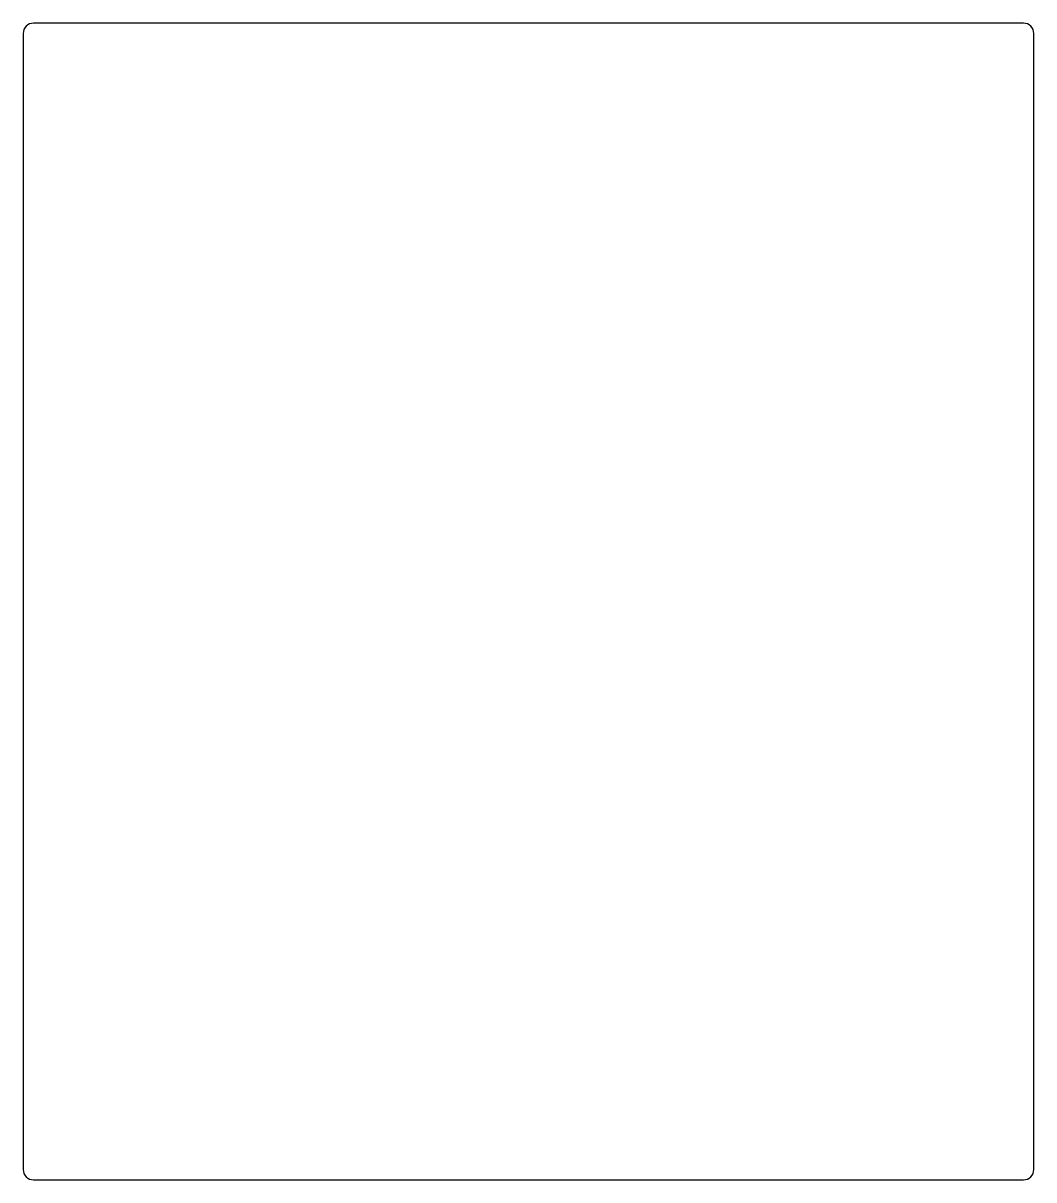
# Model space of a CAD drawing. Header units: millimetres. Extents: x -146 to 144, y -126 to 206.
import ezdxf

# ---------------------------------------------------------------- set-up
doc = ezdxf.new("R2010")
doc.units = ezdxf.units.MM
doc.layers.get('0').update_dxf_attribs({"linetype": 'CONTINUOUS'})

msp = doc.modelspace()

# ---------------------------------------------------------------- linework, layer by layer
for p, q in [((141, 206), (-143, 206)), ((-146, 203), (-146, -123)), ((144, -123), (144, 203)), ((-143, -126), (141, -126))]:
    msp.add_line(p, q)
for centre, start, end in [((-143, 203), 90, 180), ((141, 203), 0, 90), ((-143, -123), 180, 270), ((141, -123, 0), -90, 0)]:
    msp.add_arc(centre, 3, start, end)

doc.saveas('drawing.dxf')
